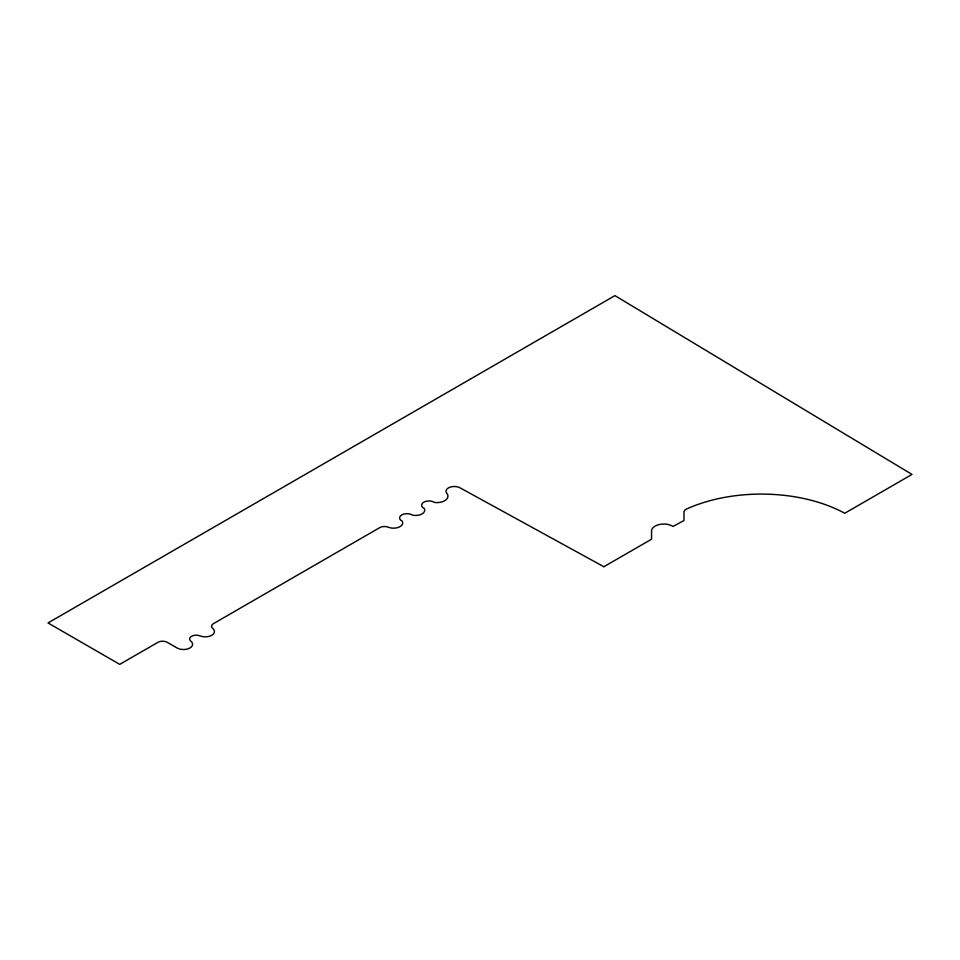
<?xml version="1.0" encoding="UTF-8"?>
<svg xmlns="http://www.w3.org/2000/svg" width="960" height="960" viewBox="0 0 960 960"><rect width="100%" height="100%" fill="white"/><g stroke="black" fill="none" stroke-linecap="round" stroke-linejoin="round"><path stroke-width="1.44" d="M603.876 566.736L651.552 539.208L651.552 531.6A12.288 7.092 0 0 1 659.112 524.556A12.288 7.092 0 0 1 673.08 526.464L683.988 520.488L683.988 512.016A6.552 3.78 0 0 1 686.484 509.052A121.212 69.984 0 0 1 844.74 513.264L912 474.432L614.94 295.632L48 622.944L119.748 664.368L157.968 642.3A6.552 3.78 0 0 1 167.232 642.3L177.576 648.276A9.12 5.268 0 0 0 189.624 648.18A9.12 5.268 0 0 0 191.004 641.28A6.552 3.78 0 0 1 191.544 636.288A6.552 3.78 0 0 1 200.172 635.952A9.192 5.316 0 0 0 211.788 635.292A9.192 5.316 0 0 0 212.916 628.584A6.552 3.78 0 0 1 213.492 623.616L379.788 527.604A6.552 3.78 0 0 1 388.2 527.196A9.192 5.316 0 0 0 399 527.136A9.192 5.316 0 0 0 402.252 521.184A7.368 4.26 0 0 1 401.736 514.896A7.368 4.26 0 0 1 412.632 515.196A9.192 5.316 0 0 0 422.04 513.912A9.192 5.316 0 0 0 424.26 508.488A7.368 4.26 0 0 1 423.732 502.2A7.368 4.26 0 0 1 434.616 502.488A11.124 6.42 0 0 0 445.788 500.016A11.124 6.42 0 0 0 446.628 493.128A8.328 4.8 0 0 1 449.928 487.212A8.328 4.8 0 0 1 460.584 488.136L603.816 566.712"/></g></svg>
